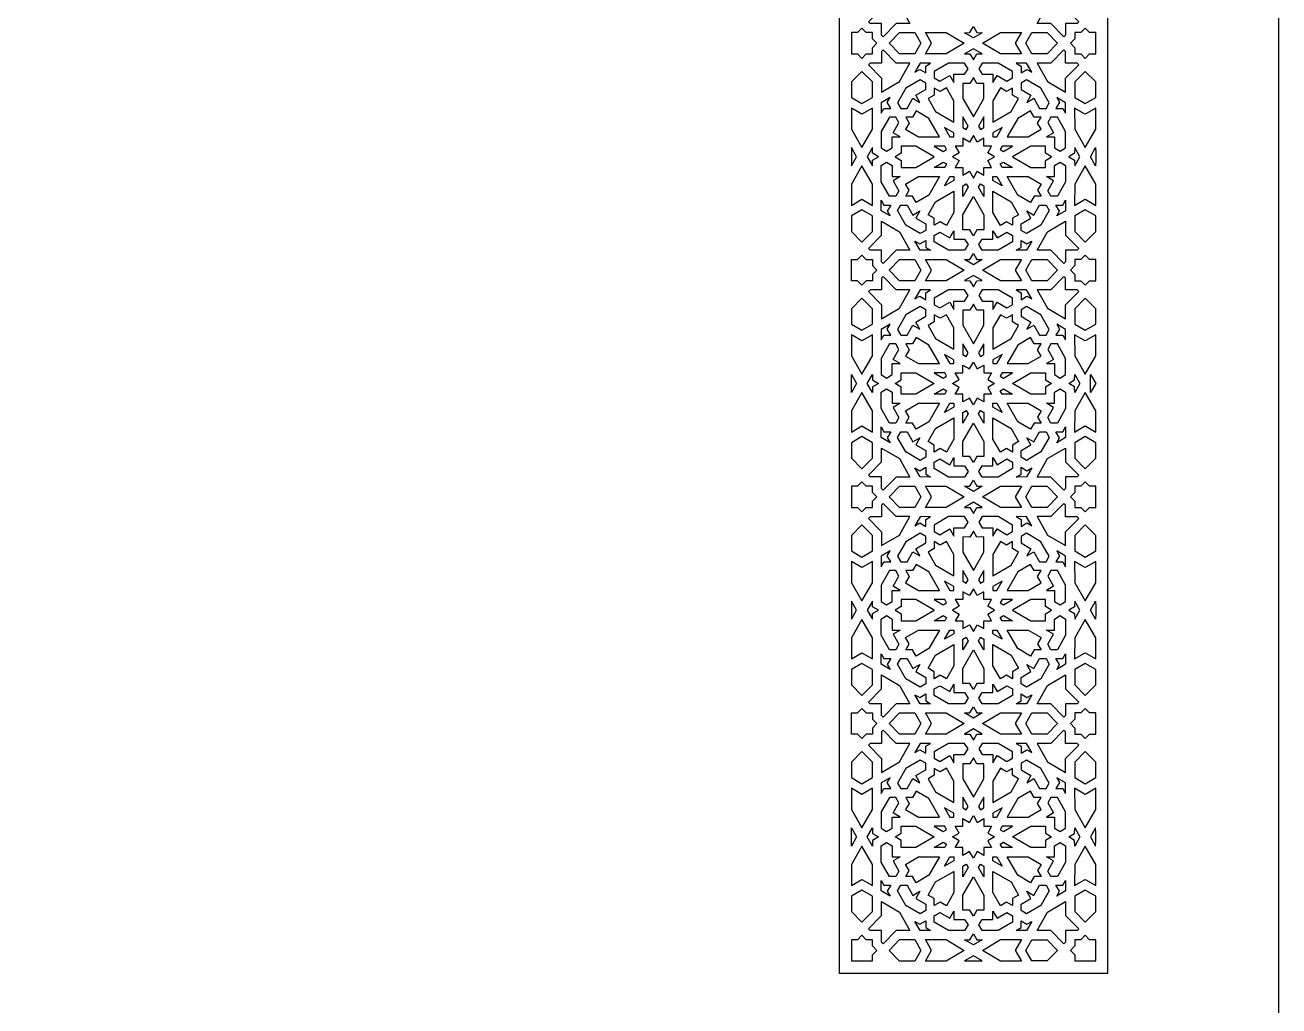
# Model space of a CAD drawing. Extents: x -425 to 425, y -1100 to 1100.
# Drawn here: x 14.4 to 425, y 425.3 to 746.6 of the extents above; entities that cross this region are included whole.
import ezdxf

# ---------------------------------------------------------------- set-up
doc = ezdxf.new("R2010")
doc.units = 0
doc.layers.add('LAYER_1', color=18, linetype='CONTINUOUS')
doc.layers.add('LAYER_2', color=5, linetype='CONTINUOUS')

msp = doc.modelspace()

# ---------------------------------------------------------------- linework, layer by layer
at = {"layer": 'LAYER_1'}
for points in [[(-425, -1100), (425, -1100), (425, 1100), (-425, 1100)], [(299.7, 747.12), (295.41, 742.76), (294.86, 743.32), (294.86, 747.13), (291.11, 747.13), (290.55, 747.69), (294.85, 752.05), (294.85, 756.6), (300.76, 753.13), (304.18, 747.12)], [(349.23, 753.13), (355.15, 756.6), (355.15, 752.05), (359.45, 747.69), (358.9, 747.13), (355.14, 747.13), (355.14, 743.32), (354.59, 742.76), (350.29, 747.12), (345.8, 747.12)], [(285, 739.2), (285.02, 739.18), (285.02, 737.13), (287.03, 737.13), (288.45, 735.7), (289.87, 737.13), (291.88, 737.13), (291.88, 739.18), (293.3, 740.62), (293.3, 740.62), (293.3, 740.63), (291.88, 742.07), (291.88, 744.12), (289.87, 744.12), (288.45, 745.55), (287.03, 744.12), (285.02, 744.12), (285.02, 742.07), (285, 742.05)], [(297.36, 740.62), (300.8, 744.12), (305.78, 744.12), (307.77, 740.62), (305.78, 737.13), (300.8, 737.13)], [(311.13, 740.62), (311.08, 740.84), (309.21, 744.12), (316.04, 744.12), (321.98, 740.62), (316.04, 737.13), (309.21, 737.13), (311.08, 740.41)], [(322.01, 744.1), (323.82, 744.12), (324.94, 746.08), (326.06, 744.12), (327.87, 744.1), (324.94, 742.39)], [(327.89, 740.62), (333.82, 744.12), (340.65, 744.12), (338.78, 740.84), (338.73, 740.62), (338.78, 740.41), (340.65, 737.13), (333.82, 737.13)], [(342.1, 740.62), (344.08, 744.12), (349.06, 744.12), (352.5, 740.62), (349.06, 737.13), (344.08, 737.13)], [(365, 740.62), (364.99, 742.07), (364.99, 744.12), (362.97, 744.12), (361.56, 745.55), (360.14, 744.12), (358.12, 744.12), (358.12, 742.07), (356.71, 740.62), (358.12, 739.18), (358.12, 737.13), (360.14, 737.13), (361.56, 735.7), (362.97, 737.13), (364.99, 737.13), (364.99, 739.18)], [(299.7, 734.13), (295.41, 738.49), (294.86, 737.93), (294.86, 734.12), (291.11, 734.12), (290.55, 733.56), (294.85, 729.2), (294.85, 724.65), (300.76, 728.12), (304.18, 734.13)], [(322.01, 737.15), (323.82, 737.13), (324.94, 735.17), (326.06, 737.13), (327.87, 737.15), (324.94, 738.86)], [(349.23, 728.12), (355.15, 724.65), (355.15, 729.2), (359.45, 733.56), (358.9, 734.12), (355.14, 734.12), (355.14, 737.93), (354.59, 738.49), (350.29, 734.13), (345.8, 734.13)], [(288.45, 720.89), (291.89, 722.91), (291.89, 727.96), (288.45, 731.44), (285.01, 727.96), (285.01, 722.91)], [(309.32, 733.19), (310.88, 734.13), (307.49, 734.12), (305.8, 731.15), (307.38, 732.06), (309.32, 730.92)], [(323.19, 732.3), (322.09, 734.13), (316.84, 734.13), (312.14, 731.38), (312.14, 729.27), (313.94, 728.22), (317.18, 730.12), (318.52, 727.75), (318.52, 730.48), (322.09, 730.48)], [(327.78, 730.48), (331.35, 730.48), (331.35, 727.75), (332.69, 730.12), (335.93, 728.22), (337.73, 729.27), (337.73, 731.38), (333.03, 734.13), (327.79, 734.13), (326.68, 732.3)], [(340.55, 730.92), (342.49, 732.06), (344.07, 731.15), (342.38, 734.12), (338.99, 734.13), (340.55, 733.19)], [(361.56, 720.89), (365, 722.91), (365, 727.95), (361.56, 731.44), (361.56, 731.44), (361.55, 731.44), (358.12, 727.95), (358.12, 722.91)], [(309.32, 727.62), (307.52, 728.67), (302.82, 725.92), (300.1, 721.15), (301.14, 719.32), (303.22, 719.32), (305.1, 722.61), (307.42, 721.25), (306.08, 723.6), (309.32, 725.51)], [(326.12, 727.46), (324.94, 729.42), (323.75, 727.46), (321.5, 727.47), (321.5, 722.53), (324.94, 716.49), (328.38, 722.53), (328.38, 727.47)], [(342.35, 728.67), (340.55, 727.62), (340.55, 725.51), (343.79, 723.6), (342.45, 721.25), (344.77, 722.61), (346.65, 719.32), (348.73, 719.32), (349.77, 721.15), (347.05, 725.92)], [(296.76, 721.29), (297.65, 722.89), (294.73, 721.17), (294.72, 717.74), (295.64, 719.32), (297.88, 719.32)], [(316.09, 726), (314.09, 724.82), (312.14, 725.96), (312.14, 723.68), (310.14, 722.5), (312.56, 718.24), (318.52, 714.75), (318.52, 721.73)], [(339.73, 722.5), (337.73, 723.68), (337.73, 725.96), (335.78, 724.82), (333.78, 726), (331.35, 721.73), (331.35, 714.75), (337.31, 718.24)], [(352.22, 722.89), (353.11, 721.29), (351.99, 719.32), (354.23, 719.32), (355.15, 717.74), (355.14, 721.17)], [(288.45, 706.5), (288.45, 706.49), (291.89, 712.5), (291.89, 719.43), (288.45, 717.41), (285.01, 719.43), (285.01, 712.5), (288.44, 706.49)], [(361.56, 706.5), (361.56, 706.49), (365, 712.5), (365, 719.43), (361.76, 717.53), (361.56, 717.41), (361.56, 717.41), (361.55, 717.41), (361.35, 717.53), (358.11, 719.43), (358.12, 712.5), (361.56, 706.49)], [(298.67, 711.35), (300.55, 714.64), (299.51, 716.46), (297.43, 716.46), (294.72, 711.69), (294.72, 706.37), (296.53, 705.25), (298.32, 706.37), (298.32, 709.99), (301.01, 709.99)], [(306.18, 718.49), (305.02, 716.46), (302.77, 716.46), (303.9, 714.48), (302.74, 712.45), (306.95, 709.99), (313.83, 709.99), (310.39, 716.03)], [(323.22, 713.48), (321.5, 716.5), (321.5, 713.01), (322.59, 712.37)], [(328.38, 713.01), (328.38, 716.5), (326.65, 713.48), (327.28, 712.37)], [(347.13, 712.45), (345.97, 714.48), (347.1, 716.46), (344.85, 716.46), (343.69, 718.49), (339.48, 716.03), (336.04, 709.99), (342.92, 709.99)], [(351.2, 711.35), (348.87, 709.99), (351.55, 709.99), (351.55, 706.37), (353.35, 705.25), (355.15, 706.37), (355.15, 711.69), (352.44, 716.46), (350.36, 716.46), (349.32, 714.64)], [(317.26, 709.99), (318.52, 709.99), (318.52, 711.27), (315.54, 713.02)], [(331.82, 703.48), (329.63, 704.76), (330.89, 706.97), (328.38, 706.97), (328.38, 709.53), (326.19, 708.25), (324.94, 710.46), (323.68, 708.25), (321.5, 709.53), (321.5, 706.97), (318.98, 706.97), (320.24, 704.76), (318.06, 703.48), (320.24, 702.2), (318.98, 699.99), (321.5, 699.99), (321.5, 697.44), (323.68, 698.72), (324.94, 696.5), (326.19, 698.72), (328.38, 697.44), (328.38, 699.99), (330.89, 699.99), (329.63, 702.2)], [(331.35, 709.99), (332.61, 709.99), (334.33, 713.02), (331.35, 711.27)], [(285.01, 702.3), (285.02, 700.51), (286.71, 703.48), (285.02, 706.45), (285.01, 704.67)], [(293.83, 703.48), (291.89, 704.62), (291.87, 706.46), (290.19, 703.48), (291.87, 700.5), (291.89, 702.35)], [(312.11, 703.48), (306.15, 706.97), (301.29, 706.97), (301.29, 704.68), (299.37, 703.48), (301.29, 702.28), (301.29, 699.99), (306.15, 699.99)], [(315.08, 705.22), (316.18, 705.86), (315.55, 706.97), (312.1, 706.97)], [(334.79, 705.22), (337.77, 706.97), (334.33, 706.97), (333.69, 705.86)], [(350.5, 703.48), (348.58, 704.68), (348.58, 706.97), (343.72, 706.97), (337.76, 703.48), (343.72, 699.99), (348.58, 699.99), (348.58, 702.28)], [(359.82, 703.48), (358.13, 706.45), (358.11, 704.62), (356.17, 703.48), (358.11, 702.35), (358.13, 700.51)], [(365, 702.3), (364.98, 700.51), (363.3, 703.48), (364.98, 706.45), (365, 704.67)], [(288.45, 689.55), (291.89, 687.54), (291.89, 694.47), (288.45, 700.47), (288.45, 700.47), (288.44, 700.47), (285.01, 694.47), (285.01, 687.54)], [(298.67, 695.61), (300.55, 692.33), (299.51, 690.5), (297.43, 690.5), (294.72, 695.27), (294.72, 700.59), (296.53, 701.71), (298.32, 700.6), (298.32, 696.98), (301.01, 696.98)], [(315.08, 701.74), (316.18, 701.1), (315.55, 699.99), (312.1, 699.99)], [(334.79, 701.74), (337.77, 699.99), (334.33, 699.99), (333.69, 701.1)], [(351.2, 695.61), (348.87, 696.98), (351.55, 696.98), (351.55, 700.6), (353.35, 701.71), (355.15, 700.59), (355.15, 695.27), (352.44, 690.5), (350.36, 690.5), (349.32, 692.33)], [(361.56, 689.55), (361.56, 689.55), (361.76, 689.43), (365, 687.54), (365, 694.47), (361.56, 700.47), (361.56, 700.47), (361.56, 700.47), (358.12, 694.47), (358.11, 687.54), (361.35, 689.43), (361.55, 689.55)], [(306.18, 688.47), (305.02, 690.5), (302.77, 690.5), (303.9, 692.48), (302.74, 694.51), (306.95, 696.98), (313.83, 696.98), (310.39, 690.93)], [(317.26, 696.98), (318.52, 696.98), (318.52, 695.7), (315.54, 693.95)], [(323.22, 693.49), (321.5, 690.46), (321.5, 693.96), (322.59, 694.6)], [(328.38, 693.96), (328.38, 690.46), (326.65, 693.49), (327.28, 694.6)], [(331.35, 696.98), (332.61, 696.98), (334.33, 693.95), (331.35, 695.7)], [(347.13, 694.51), (345.97, 692.48), (347.1, 690.5), (344.85, 690.5), (343.69, 688.47), (339.48, 690.93), (336.04, 696.98), (342.92, 696.98)], [(316.09, 680.97), (314.09, 682.14), (312.14, 681), (312.14, 683.29), (310.14, 684.46), (312.56, 688.73), (318.52, 692.22), (318.52, 685.24)], [(326.12, 679.5), (324.94, 677.55), (323.75, 679.5), (321.5, 679.5), (321.5, 684.43), (324.94, 690.47), (328.38, 684.43), (328.38, 679.5)], [(339.73, 684.46), (337.73, 683.29), (337.73, 681), (335.78, 682.14), (333.78, 680.97), (331.35, 685.24), (331.35, 692.22), (337.31, 688.73)], [(288.45, 675.52), (291.89, 679.01), (291.89, 684.06), (288.45, 686.07), (285.01, 684.06), (285.01, 679.01)], [(296.76, 685.67), (297.65, 684.08), (294.73, 685.79), (294.72, 689.22), (295.64, 687.64), (297.88, 687.64)], [(309.32, 679.35), (307.52, 678.3), (302.82, 681.05), (300.1, 685.82), (301.14, 687.64), (303.22, 687.64), (305.1, 684.35), (307.42, 685.71), (306.08, 683.36), (309.32, 681.46)], [(342.35, 678.3), (340.55, 679.35), (340.55, 681.46), (343.79, 683.36), (342.45, 685.71), (344.77, 684.35), (346.65, 687.64), (348.73, 687.64), (349.77, 685.82), (347.05, 681.05)], [(352.22, 684.08), (353.11, 685.67), (351.99, 687.64), (354.23, 687.64), (355.15, 689.22), (355.14, 685.79)], [(361.56, 675.52), (361.56, 675.52), (365, 679.01), (365, 684.06), (361.56, 686.07), (358.12, 684.06), (358.12, 679.01), (361.55, 675.52)], [(299.7, 672.83), (295.41, 668.47), (294.86, 669.04), (294.86, 672.85), (291.11, 672.85), (290.55, 673.41), (294.85, 677.77), (294.85, 682.32), (300.76, 678.84), (304.18, 672.83)], [(349.23, 678.84), (355.15, 682.32), (355.15, 677.77), (359.45, 673.41), (358.9, 672.85), (355.14, 672.85), (355.14, 669.04), (354.59, 668.47), (350.29, 672.83), (345.8, 672.83)], [(323.19, 674.67), (322.09, 672.84), (316.84, 672.84), (312.14, 675.59), (312.14, 677.7), (313.94, 678.75), (317.18, 676.85), (318.52, 679.21), (318.52, 676.48), (322.09, 676.48)], [(327.78, 676.48), (331.35, 676.48), (331.35, 679.21), (332.69, 676.85), (335.93, 678.75), (337.73, 677.7), (337.73, 675.59), (333.03, 672.84), (327.79, 672.84), (326.68, 674.67)], [(309.32, 673.77), (310.88, 672.83), (307.49, 672.84), (305.8, 675.81), (307.38, 674.91), (309.32, 676.04)], [(340.55, 676.04), (342.49, 674.91), (344.07, 675.81), (342.38, 672.84), (338.99, 672.83), (340.55, 673.77)], [(285, 667.77), (285.02, 667.79), (285.02, 669.83), (287.03, 669.83), (288.45, 671.27), (289.87, 669.83), (291.88, 669.83), (291.88, 667.79), (293.3, 666.34), (291.88, 664.89), (291.88, 662.85), (289.87, 662.85), (288.45, 661.41), (287.03, 662.85), (285.02, 662.85), (285.02, 664.89), (285, 664.91)], [(297.36, 666.34), (300.8, 669.84), (305.78, 669.84), (307.77, 666.34), (305.78, 662.84), (300.8, 662.84)], [(311.13, 666.34), (311.08, 666.55), (309.21, 669.84), (316.04, 669.84), (321.98, 666.34), (316.04, 662.84), (309.21, 662.84), (311.08, 666.13)], [(322.01, 669.82), (323.82, 669.83), (324.94, 671.8), (326.06, 669.83), (327.87, 669.81), (324.94, 668.1)], [(327.89, 666.34), (333.82, 669.84), (340.65, 669.84), (338.78, 666.55), (338.73, 666.34), (338.78, 666.13), (340.65, 662.84), (333.82, 662.84)], [(342.1, 666.34), (344.08, 669.83), (349.06, 669.83), (352.5, 666.34), (349.06, 662.85), (344.08, 662.85)], [(365, 667.78), (364.99, 667.79), (364.99, 669.83), (362.97, 669.83), (361.56, 671.27), (360.14, 669.83), (358.12, 669.83), (358.12, 667.79), (356.71, 666.34), (356.71, 666.34), (356.71, 666.34), (358.12, 664.89), (358.12, 662.85), (360.14, 662.85), (361.56, 661.41), (362.97, 662.85), (364.99, 662.85), (364.99, 664.89), (365, 664.9)], [(299.7, 659.85), (295.41, 664.21), (294.86, 663.64), (294.86, 659.83), (291.11, 659.83), (290.55, 659.27), (294.85, 654.91), (294.85, 650.36), (300.76, 653.84), (304.18, 659.85)], [(322.01, 662.87), (323.82, 662.85), (324.94, 660.88), (326.06, 662.85), (327.87, 662.87), (324.94, 664.58)], [(349.23, 653.84), (355.15, 650.36), (355.15, 654.91), (359.45, 659.27), (358.9, 659.83), (355.14, 659.83), (355.14, 663.64), (354.59, 664.21), (350.29, 659.85), (345.8, 659.85)], [(288.45, 646.61), (291.89, 648.63), (291.89, 653.67), (288.45, 657.16), (285.01, 653.67), (285.01, 648.63)], [(309.32, 658.91), (310.88, 659.85), (307.49, 659.84), (305.8, 656.87), (307.38, 657.77), (309.32, 656.64)], [(323.19, 658.01), (322.09, 659.84), (316.84, 659.84), (312.14, 657.09), (312.14, 654.98), (313.94, 653.93), (317.18, 655.83), (318.52, 653.47), (318.52, 656.2), (322.09, 656.2)], [(327.78, 656.2), (331.35, 656.2), (331.35, 653.47), (332.69, 655.83), (335.93, 653.93), (337.73, 654.98), (337.73, 657.09), (333.03, 659.84), (327.79, 659.84), (326.68, 658.01)], [(340.55, 656.64), (342.49, 657.77), (344.07, 656.87), (342.38, 659.84), (338.99, 659.85), (340.55, 658.91)], [(361.56, 646.61), (365, 648.62), (365, 653.67), (361.56, 657.16), (361.56, 657.16), (361.55, 657.16), (358.12, 653.67), (358.12, 648.62)], [(309.32, 653.33), (307.52, 654.38), (302.82, 651.63), (300.1, 646.86), (301.14, 645.04), (303.22, 645.04), (305.1, 648.33), (307.42, 646.97), (306.08, 649.32), (309.32, 651.22)], [(326.12, 653.18), (324.94, 655.13), (323.75, 653.18), (321.5, 653.18), (321.5, 648.25), (324.94, 642.21), (328.38, 648.25), (328.38, 653.18)], [(342.35, 654.38), (340.55, 653.33), (340.55, 651.22), (343.79, 649.32), (342.45, 646.97), (344.77, 648.33), (346.65, 645.04), (348.73, 645.04), (349.77, 646.86), (347.05, 651.63)], [(316.09, 651.71), (314.09, 650.54), (312.14, 651.68), (312.14, 649.39), (310.14, 648.22), (312.56, 643.95), (318.52, 640.46), (318.52, 647.44)], [(339.73, 648.22), (337.73, 649.39), (337.73, 651.68), (335.78, 650.54), (333.78, 651.71), (331.35, 647.44), (331.35, 640.46), (337.31, 643.95)], [(288.45, 632.21), (288.45, 632.21), (291.89, 638.21), (291.89, 645.14), (288.45, 643.13), (285.01, 645.14), (285.01, 638.21), (288.44, 632.21)], [(296.76, 647.01), (297.65, 648.6), (294.73, 646.89), (294.72, 643.46), (295.64, 645.04), (297.88, 645.04)], [(352.22, 648.6), (353.11, 647.01), (351.99, 645.04), (354.23, 645.04), (355.15, 643.46), (355.14, 646.89)], [(361.56, 632.21), (361.56, 632.21), (365, 638.21), (365, 645.14), (361.76, 643.25), (361.56, 643.13), (361.56, 643.13), (361.55, 643.13), (361.35, 643.25), (358.11, 645.14), (358.12, 638.21), (361.56, 632.21)], [(298.67, 637.07), (300.55, 640.36), (299.51, 642.18), (297.43, 642.18), (294.72, 637.41), (294.72, 632.09), (296.53, 630.97), (298.32, 632.08), (298.32, 635.7), (301.01, 635.7)], [(306.18, 644.21), (305.02, 642.18), (302.77, 642.18), (303.9, 640.2), (302.74, 638.17), (306.95, 635.7), (313.83, 635.7), (310.39, 641.75)], [(323.22, 639.19), (321.5, 642.22), (321.5, 638.72), (322.59, 638.08)], [(328.38, 638.72), (328.38, 642.22), (326.65, 639.19), (327.28, 638.08)], [(347.13, 638.17), (345.97, 640.2), (347.1, 642.18), (344.85, 642.18), (343.69, 644.21), (339.48, 641.75), (336.04, 635.7), (342.92, 635.7)], [(351.2, 637.07), (348.87, 635.7), (351.55, 635.7), (351.55, 632.08), (353.35, 630.97), (355.15, 632.09), (355.15, 637.41), (352.44, 642.18), (350.36, 642.18), (349.32, 640.36)], [(317.26, 635.7), (318.52, 635.7), (318.52, 636.98), (315.54, 638.73)], [(331.35, 635.7), (332.61, 635.7), (334.33, 638.73), (331.35, 636.98)], [(312.11, 629.2), (306.15, 625.71), (301.29, 625.71), (301.29, 628), (299.37, 629.2), (301.29, 630.4), (301.29, 632.69), (306.15, 632.69)], [(315.08, 630.94), (316.18, 631.58), (315.55, 632.69), (312.1, 632.69)], [(331.82, 629.2), (329.63, 627.92), (330.89, 625.71), (328.38, 625.71), (328.38, 623.15), (326.19, 624.43), (324.94, 622.22), (323.68, 624.43), (321.5, 623.15), (321.5, 625.71), (318.98, 625.71), (320.24, 627.92), (318.06, 629.2), (320.24, 630.48), (318.98, 632.69), (321.5, 632.69), (321.5, 635.24), (323.68, 633.97), (324.94, 636.18), (326.19, 633.97), (328.38, 635.24), (328.38, 632.69), (330.89, 632.69), (329.63, 630.48)], [(334.79, 630.94), (337.77, 632.69), (334.33, 632.69), (333.69, 631.58)], [(350.5, 629.2), (348.58, 628), (348.58, 625.71), (343.72, 625.71), (337.76, 629.2), (343.72, 632.69), (348.58, 632.69), (348.58, 630.4)], [(285.01, 630.38), (285.02, 632.17), (286.71, 629.2), (285.02, 626.23), (285.01, 628.01)], [(293.83, 629.2), (291.89, 628.06), (291.87, 626.22), (290.19, 629.2), (291.87, 632.18), (291.89, 630.34)], [(359.82, 629.2), (358.13, 626.23), (358.11, 628.06), (356.17, 629.2), (358.11, 630.34), (358.13, 632.17)], [(363.3, 630.38), (363.31, 632.17), (365, 629.2), (363.31, 626.23), (363.3, 628.01)], [(288.45, 615.27), (291.89, 613.25), (291.89, 620.18), (288.45, 626.19), (288.45, 626.18), (288.44, 626.19), (285.01, 620.18), (285.01, 613.25)], [(298.67, 621.33), (300.55, 618.04), (299.51, 616.22), (297.43, 616.22), (294.72, 620.99), (294.72, 626.31), (296.53, 627.43), (298.32, 626.32), (298.32, 622.69), (301.01, 622.69)], [(315.08, 627.46), (316.18, 626.82), (315.55, 625.71), (312.1, 625.71)], [(334.79, 627.46), (337.77, 625.71), (334.33, 625.71), (333.69, 626.82)], [(351.2, 621.33), (348.87, 622.69), (351.55, 622.69), (351.55, 626.32), (353.35, 627.43), (355.15, 626.31), (355.15, 620.99), (352.44, 616.22), (350.36, 616.22), (349.32, 618.04)], [(361.56, 615.27), (361.56, 615.27), (361.76, 615.15), (365, 613.25), (365, 620.19), (361.56, 626.19), (361.56, 626.18), (361.56, 626.19), (358.12, 620.19), (358.11, 613.25), (361.35, 615.15), (361.55, 615.27)], [(306.18, 614.19), (305.02, 616.22), (302.77, 616.22), (303.9, 618.2), (302.74, 620.23), (306.95, 622.69), (313.83, 622.69), (310.39, 616.65)], [(317.26, 622.69), (318.52, 622.69), (318.52, 621.41), (315.54, 619.67)], [(323.22, 619.21), (321.5, 616.18), (321.5, 619.67), (322.59, 620.31)], [(328.38, 619.67), (328.38, 616.18), (326.65, 619.21), (327.28, 620.31)], [(331.35, 622.69), (332.61, 622.69), (334.33, 619.67), (331.35, 621.41)], [(347.13, 620.23), (345.97, 618.2), (347.1, 616.22), (344.85, 616.22), (343.69, 614.19), (339.48, 616.65), (336.04, 622.69), (342.92, 622.69)], [(316.09, 606.68), (314.09, 607.86), (312.14, 606.72), (312.14, 609), (310.14, 610.18), (312.56, 614.44), (318.52, 617.93), (318.52, 610.96)], [(326.12, 605.22), (324.94, 603.26), (323.75, 605.22), (321.5, 605.22), (321.5, 610.15), (324.94, 616.19), (328.38, 610.15), (328.38, 605.22)], [(339.73, 610.18), (337.73, 609), (337.73, 606.72), (335.78, 607.86), (333.78, 606.68), (331.35, 610.96), (331.35, 617.93), (337.31, 614.44)], [(296.76, 611.39), (297.65, 609.79), (294.73, 611.51), (294.72, 614.94), (295.64, 613.36), (297.88, 613.36)], [(309.32, 605.06), (307.52, 604.01), (302.82, 606.77), (300.1, 611.53), (301.14, 613.36), (303.22, 613.36), (305.1, 610.07), (307.42, 611.43), (306.08, 609.08), (309.32, 607.18)], [(342.35, 604.01), (340.55, 605.06), (340.55, 607.18), (343.79, 609.08), (342.45, 611.43), (344.77, 610.07), (346.65, 613.36), (348.73, 613.36), (349.77, 611.53), (347.05, 606.77)], [(352.22, 609.79), (353.11, 611.39), (351.99, 613.36), (354.23, 613.36), (355.15, 614.94), (355.14, 611.51)], [(288.45, 601.24), (291.89, 604.73), (291.89, 609.77), (288.45, 611.79), (285.01, 609.77), (285.01, 604.73)], [(299.7, 598.55), (295.41, 594.19), (294.86, 594.75), (294.86, 598.56), (291.11, 598.56), (290.55, 599.12), (294.85, 603.48), (294.85, 608.03), (300.76, 604.56), (304.18, 598.55)], [(349.23, 604.56), (355.15, 608.03), (355.15, 603.48), (359.45, 599.12), (358.9, 598.56), (355.14, 598.56), (355.14, 594.75), (354.59, 594.19), (350.29, 598.55), (345.8, 598.55)], [(361.56, 601.24), (361.56, 601.24), (365, 604.73), (365, 609.77), (361.56, 611.79), (358.12, 609.77), (358.12, 604.73), (361.55, 601.24)], [(323.19, 600.38), (322.09, 598.55), (316.84, 598.55), (312.14, 601.3), (312.14, 603.41), (313.94, 604.46), (317.18, 602.56), (318.52, 604.93), (318.52, 602.2), (322.09, 602.2)], [(327.78, 602.2), (331.35, 602.2), (331.35, 604.93), (332.69, 602.56), (335.93, 604.46), (337.73, 603.41), (337.73, 601.3), (333.03, 598.55), (327.79, 598.55), (326.68, 600.38)], [(309.32, 599.49), (310.88, 598.55), (307.49, 598.56), (305.8, 601.53), (307.38, 600.62), (309.32, 601.76)], [(340.55, 601.76), (342.49, 600.62), (344.07, 601.53), (342.38, 598.56), (338.99, 598.55), (340.55, 599.49)], [(285, 590.63), (285.02, 590.61), (285.02, 588.57), (287.03, 588.57), (288.45, 587.13), (289.87, 588.57), (291.88, 588.57), (291.88, 590.61), (293.3, 592.06), (293.3, 592.06), (293.3, 592.06), (291.88, 593.5), (291.88, 595.55), (289.87, 595.55), (288.45, 596.98), (287.03, 595.55), (285.02, 595.55), (285.02, 593.5), (285, 593.49)], [(297.36, 592.06), (300.8, 595.55), (305.78, 595.55), (307.77, 592.06), (305.78, 588.56), (300.8, 588.56)], [(311.13, 592.06), (311.08, 592.27), (309.21, 595.55), (316.04, 595.56), (321.98, 592.06), (316.04, 588.56), (309.21, 588.56), (311.08, 591.84)], [(322.01, 595.53), (323.82, 595.55), (324.94, 597.52), (326.06, 595.55), (327.87, 595.53), (324.94, 593.82)], [(327.89, 592.06), (333.82, 595.55), (340.65, 595.55), (338.78, 592.27), (338.73, 592.06), (338.78, 591.84), (340.65, 588.56), (333.82, 588.56)], [(342.1, 592.06), (344.08, 595.55), (349.06, 595.55), (352.5, 592.06), (349.06, 588.57), (344.08, 588.57)], [(365, 593.49), (364.99, 593.5), (364.99, 595.55), (362.97, 595.55), (361.56, 596.98), (360.14, 595.55), (358.12, 595.55), (358.12, 593.5), (356.71, 592.06), (358.12, 590.61), (358.12, 588.57), (360.14, 588.57), (361.56, 587.13), (362.97, 588.57), (364.99, 588.57), (364.99, 590.61), (365, 590.62)], [(299.7, 585.56), (295.41, 589.92), (294.86, 589.36), (294.86, 585.55), (291.11, 585.55), (290.55, 584.99), (294.85, 580.63), (294.85, 576.08), (300.76, 579.55), (304.18, 585.56)], [(322.01, 588.58), (323.82, 588.57), (324.94, 586.6), (326.06, 588.57), (327.87, 588.59), (324.94, 590.29)], [(349.23, 579.55), (355.15, 576.08), (355.15, 580.63), (359.45, 584.99), (358.9, 585.55), (355.14, 585.55), (355.14, 589.36), (354.59, 589.92), (350.29, 585.56), (345.8, 585.56)], [(309.32, 584.63), (310.88, 585.56), (307.49, 585.55), (305.8, 582.59), (307.38, 583.49), (309.32, 582.35)], [(323.19, 583.73), (322.09, 585.56), (316.84, 585.56), (312.14, 582.81), (312.14, 580.7), (313.94, 579.65), (317.18, 581.55), (318.52, 579.19), (318.52, 581.91), (322.09, 581.91)], [(327.78, 581.91), (331.35, 581.91), (331.35, 579.19), (332.69, 581.55), (335.93, 579.65), (337.73, 580.7), (337.73, 582.81), (333.03, 585.56), (327.79, 585.56), (326.68, 583.73)], [(340.55, 582.35), (342.49, 583.49), (344.07, 582.59), (342.38, 585.55), (338.99, 585.56), (340.55, 584.63)], [(288.45, 572.33), (291.89, 574.34), (291.89, 579.39), (288.45, 582.87), (285.01, 579.39), (285.01, 574.34)], [(309.32, 579.05), (307.52, 580.1), (302.82, 577.35), (300.1, 572.58), (301.14, 570.76), (303.22, 570.76), (305.1, 574.04), (307.42, 572.68), (306.08, 575.04), (309.32, 576.94)], [(326.12, 578.89), (324.94, 580.85), (323.75, 578.89), (321.5, 578.9), (321.5, 573.97), (324.94, 567.92), (328.38, 573.97), (328.38, 578.9)], [(342.35, 580.1), (340.55, 579.05), (340.55, 576.94), (343.79, 575.04), (342.45, 572.68), (344.77, 574.04), (346.65, 570.76), (348.73, 570.76), (349.77, 572.58), (347.05, 577.35)], [(361.56, 572.33), (365, 574.34), (365, 579.39), (361.56, 582.87), (361.56, 582.87), (361.55, 582.87), (358.12, 579.39), (358.12, 574.34)], [(316.09, 577.43), (314.09, 576.25), (312.14, 577.4), (312.14, 575.11), (310.14, 573.93), (312.56, 569.67), (318.52, 566.18), (318.52, 573.16)], [(339.73, 573.93), (337.73, 575.11), (337.73, 577.4), (335.78, 576.25), (333.78, 577.43), (331.35, 573.16), (331.35, 566.18), (337.31, 569.67)], [(288.45, 557.93), (288.45, 557.93), (291.89, 563.93), (291.89, 570.86), (288.45, 568.85), (285.01, 570.86), (285.01, 563.93), (288.44, 557.93)], [(296.76, 572.72), (297.65, 574.32), (294.73, 572.6), (294.72, 569.17), (295.64, 570.76), (297.88, 570.76)], [(352.22, 574.32), (353.11, 572.72), (351.99, 570.76), (354.23, 570.76), (355.15, 569.17), (355.14, 572.6)], [(361.56, 557.93), (361.56, 557.93), (365, 563.93), (365, 570.86), (361.76, 568.96), (361.56, 568.85), (361.56, 568.85), (361.55, 568.85), (361.35, 568.96), (358.11, 570.86), (358.12, 563.93), (361.56, 557.93)], [(298.67, 562.78), (300.55, 566.07), (299.51, 567.89), (297.43, 567.89), (294.72, 563.13), (294.72, 557.81), (296.53, 556.68), (298.32, 557.8), (298.32, 561.42), (301.01, 561.42)], [(306.18, 569.92), (305.02, 567.89), (302.77, 567.89), (303.9, 565.91), (302.74, 563.88), (306.95, 561.42), (313.83, 561.42), (310.39, 567.46)], [(323.22, 564.91), (321.5, 567.94), (321.5, 564.44), (322.59, 563.8)], [(328.38, 564.44), (328.38, 567.94), (326.65, 564.91), (327.28, 563.8)], [(347.13, 563.88), (345.97, 565.91), (347.1, 567.89), (344.85, 567.89), (343.69, 569.92), (339.48, 567.46), (336.04, 561.42), (342.92, 561.42)], [(351.2, 562.78), (348.87, 561.42), (351.55, 561.42), (351.55, 557.8), (353.35, 556.68), (355.15, 557.81), (355.15, 563.13), (352.44, 567.89), (350.36, 567.89), (349.32, 566.07)], [(317.26, 561.42), (318.52, 561.42), (318.52, 562.7), (315.54, 564.45)], [(331.35, 561.42), (332.61, 561.42), (334.33, 564.45), (331.35, 562.7)], [(331.82, 554.91), (329.63, 556.19), (330.89, 558.4), (328.38, 558.4), (328.38, 560.96), (326.19, 559.68), (324.94, 561.89), (323.68, 559.68), (321.5, 560.96), (321.5, 558.4), (318.98, 558.4), (320.24, 556.19), (318.06, 554.91), (320.24, 553.64), (318.98, 551.42), (321.5, 551.42), (321.5, 548.87), (323.68, 550.15), (324.94, 547.94), (326.19, 550.15), (328.38, 548.87), (328.38, 551.42), (330.89, 551.42), (329.63, 553.64)], [(285.01, 553.73), (285.02, 551.94), (286.71, 554.91), (285.02, 557.88), (285.01, 556.1)], [(293.83, 554.91), (291.89, 556.05), (291.87, 557.89), (290.19, 554.91), (291.87, 551.94), (291.89, 553.78)], [(312.11, 554.91), (306.15, 558.4), (301.29, 558.4), (301.29, 556.11), (299.37, 554.91), (301.29, 553.72), (301.29, 551.42), (306.15, 551.42)], [(315.08, 556.66), (316.18, 557.3), (315.55, 558.4), (312.1, 558.4)], [(334.79, 556.66), (337.77, 558.4), (334.33, 558.4), (333.69, 557.3)], [(350.5, 554.91), (348.58, 556.11), (348.58, 558.4), (343.72, 558.4), (337.76, 554.91), (343.72, 551.42), (348.58, 551.42), (348.58, 553.72)], [(359.82, 554.91), (358.13, 557.88), (358.11, 556.05), (356.17, 554.91), (358.11, 553.78), (358.13, 551.94)], [(365, 553.73), (364.98, 551.94), (363.3, 554.91), (364.98, 557.88), (365, 556.1)], [(288.45, 540.98), (291.89, 538.97), (291.89, 545.9), (288.45, 551.9), (288.45, 551.9), (288.44, 551.9), (285.01, 545.9), (285.01, 538.97)], [(298.67, 547.05), (300.55, 543.76), (299.51, 541.93), (297.43, 541.93), (294.72, 546.7), (294.72, 552.02), (296.53, 553.15), (298.32, 552.03), (298.32, 548.41), (301.01, 548.41)], [(315.08, 553.17), (316.18, 552.53), (315.55, 551.42), (312.1, 551.42)], [(334.79, 553.17), (337.77, 551.42), (334.33, 551.42), (333.69, 552.53)], [(351.2, 547.05), (348.87, 548.41), (351.55, 548.41), (351.55, 552.03), (353.35, 553.15), (355.15, 552.02), (355.15, 546.7), (352.44, 541.93), (350.36, 541.93), (349.32, 543.76)], [(361.56, 540.98), (361.56, 540.98), (361.76, 540.87), (365, 538.97), (365, 545.9), (361.56, 551.9), (361.56, 551.9), (361.56, 551.9), (358.12, 545.9), (358.11, 538.97), (361.35, 540.87), (361.55, 540.98)], [(306.18, 539.9), (305.02, 541.93), (302.77, 541.93), (303.9, 543.91), (302.74, 545.94), (306.95, 548.41), (313.83, 548.41), (310.39, 542.37)], [(317.26, 548.41), (318.52, 548.41), (318.52, 547.13), (315.54, 545.38)], [(331.35, 548.41), (332.61, 548.41), (334.33, 545.38), (331.35, 547.13)], [(347.13, 545.94), (345.97, 543.91), (347.1, 541.93), (344.85, 541.93), (343.69, 539.9), (339.48, 542.37), (336.04, 548.41), (342.92, 548.41)], [(316.09, 532.4), (314.09, 533.58), (312.14, 532.43), (312.14, 534.72), (310.14, 535.89), (312.56, 540.16), (318.52, 543.65), (318.52, 536.67)], [(323.22, 544.92), (321.5, 541.89), (321.5, 545.39), (322.59, 546.03)], [(328.38, 545.39), (328.38, 541.89), (326.65, 544.92), (327.28, 546.03)], [(339.73, 535.89), (337.73, 534.72), (337.73, 532.43), (335.78, 533.58), (333.78, 532.4), (331.35, 536.67), (331.35, 543.65), (337.31, 540.16)], [(296.76, 537.1), (297.65, 535.51), (294.73, 537.22), (294.72, 540.66), (295.64, 539.07), (297.88, 539.07)], [(309.32, 530.78), (307.52, 529.73), (302.82, 532.48), (300.1, 537.25), (301.14, 539.07), (303.22, 539.07), (305.1, 535.79), (307.42, 537.15), (306.08, 534.79), (309.32, 532.89)], [(326.12, 530.93), (324.94, 528.98), (323.75, 530.93), (321.5, 530.93), (321.5, 535.86), (324.94, 541.91), (328.38, 535.86), (328.38, 530.93)], [(342.35, 529.73), (340.55, 530.78), (340.55, 532.89), (343.79, 534.79), (342.45, 537.15), (344.77, 535.79), (346.65, 539.07), (348.73, 539.07), (349.77, 537.25), (347.05, 532.48)], [(352.22, 535.51), (353.11, 537.1), (351.99, 539.07), (354.23, 539.07), (355.15, 540.66), (355.14, 537.22)], [(288.45, 526.95), (291.89, 530.44), (291.89, 535.49), (288.45, 537.5), (285.01, 535.49), (285.01, 530.44)], [(361.56, 526.96), (361.56, 526.95), (365, 530.44), (365, 535.49), (361.56, 537.5), (358.12, 535.49), (358.12, 530.44), (361.55, 526.95)], [(299.7, 524.27), (295.41, 519.91), (294.86, 520.47), (294.86, 524.28), (291.11, 524.28), (290.55, 524.84), (294.85, 529.2), (294.85, 533.75), (300.76, 530.27), (304.18, 524.27)], [(323.19, 526.1), (322.09, 524.27), (316.84, 524.27), (312.14, 527.02), (312.14, 529.13), (313.94, 530.18), (317.18, 528.28), (318.52, 530.64), (318.52, 527.92), (322.09, 527.92)], [(327.78, 527.92), (331.35, 527.92), (331.35, 530.64), (332.69, 528.28), (335.93, 530.18), (337.73, 529.13), (337.73, 527.02), (333.03, 524.27), (327.79, 524.27), (326.68, 526.1)], [(349.23, 530.27), (355.15, 533.75), (355.15, 529.2), (359.45, 524.84), (358.9, 524.28), (355.14, 524.28), (355.14, 520.47), (354.59, 519.91), (350.29, 524.27), (345.8, 524.27)], [(309.32, 525.2), (310.88, 524.27), (307.49, 524.27), (305.8, 527.24), (307.38, 526.34), (309.32, 527.48)], [(340.55, 527.48), (342.49, 526.34), (344.07, 527.24), (342.38, 524.27), (338.99, 524.27), (340.55, 525.2)], [(285, 519.2), (285.02, 519.22), (285.02, 521.26), (287.03, 521.26), (288.45, 522.7), (289.87, 521.26), (291.88, 521.26), (291.88, 519.22), (293.3, 517.77), (291.88, 516.32), (291.88, 514.28), (289.87, 514.28), (288.45, 512.85), (287.03, 514.28), (285.02, 514.28), (285.02, 516.32), (285, 516.34)], [(322.01, 521.25), (323.82, 521.26), (324.94, 523.23), (326.06, 521.26), (327.87, 521.24), (324.94, 519.54)], [(365, 519.21), (364.99, 519.22), (364.99, 521.26), (362.97, 521.26), (361.56, 522.7), (360.14, 521.26), (358.12, 521.26), (358.12, 519.22), (356.71, 517.77), (356.71, 517.77), (356.71, 517.77), (356.71, 517.77), (358.12, 516.32), (358.12, 514.28), (360.14, 514.28), (361.56, 512.85), (362.97, 514.28), (364.99, 514.28), (364.99, 516.32), (365, 516.34)], [(297.36, 517.77), (300.8, 521.27), (305.78, 521.27), (307.77, 517.77), (305.78, 514.28), (300.8, 514.28)], [(311.13, 517.77), (311.08, 517.99), (309.21, 521.27), (316.04, 521.27), (321.98, 517.77), (316.04, 514.27), (309.21, 514.28), (311.08, 517.56)], [(327.89, 517.77), (333.82, 521.27), (340.65, 521.27), (338.78, 517.99), (338.73, 517.77), (338.78, 517.56), (340.65, 514.28), (333.82, 514.28)], [(342.1, 517.77), (344.08, 521.26), (349.06, 521.26), (352.5, 517.77), (349.06, 514.28), (344.08, 514.28)], [(299.7, 511.28), (295.41, 515.64), (294.86, 515.08), (294.86, 511.27), (291.11, 511.27), (290.55, 510.7), (294.85, 506.34), (294.85, 501.8), (300.76, 505.27), (304.18, 511.28)], [(322.01, 514.3), (323.82, 514.28), (324.94, 512.31), (326.06, 514.28), (327.87, 514.3), (324.94, 516.01)], [(349.23, 505.27), (355.15, 501.8), (355.15, 506.34), (359.45, 510.7), (358.9, 511.27), (355.14, 511.27), (355.14, 515.08), (354.59, 515.64), (350.29, 511.28), (345.8, 511.28)], [(309.32, 510.34), (310.88, 511.28), (307.49, 511.27), (305.8, 508.3), (307.38, 509.21), (309.32, 508.07)], [(323.19, 509.45), (322.09, 511.28), (316.84, 511.28), (312.14, 508.53), (312.14, 506.42), (313.94, 505.36), (317.18, 507.27), (318.52, 504.9), (318.52, 507.63), (322.09, 507.63)], [(327.78, 507.63), (331.35, 507.63), (331.35, 504.9), (332.69, 507.27), (335.93, 505.36), (337.73, 506.42), (337.73, 508.53), (333.03, 511.28), (327.79, 511.28), (326.68, 509.45)], [(340.55, 508.07), (342.49, 509.21), (344.07, 508.3), (342.38, 511.27), (338.99, 511.28), (340.55, 510.34)], [(288.45, 498.04), (291.89, 500.06), (291.89, 505.1), (288.45, 508.59), (285.01, 505.1), (285.01, 500.06)], [(309.32, 504.76), (307.52, 505.82), (302.82, 503.06), (300.1, 498.3), (301.14, 496.47), (303.22, 496.47), (305.1, 499.76), (307.42, 498.4), (306.08, 500.75), (309.32, 502.65)], [(326.12, 504.61), (324.94, 506.56), (323.75, 504.61), (321.5, 504.61), (321.5, 499.68), (324.94, 493.64), (328.38, 499.68), (328.38, 504.61)], [(342.35, 505.82), (340.55, 504.76), (340.55, 502.65), (343.79, 500.75), (342.45, 498.4), (344.77, 499.76), (346.65, 496.47), (348.73, 496.47), (349.77, 498.3), (347.05, 503.06)], [(361.56, 498.04), (365, 500.06), (365, 505.1), (361.56, 508.59), (361.56, 508.59), (361.55, 508.59), (358.12, 505.1), (358.12, 500.06)], [(316.09, 503.15), (314.09, 501.97), (312.14, 503.11), (312.14, 500.83), (310.14, 499.65), (312.56, 495.38), (318.52, 491.9), (318.52, 498.87)], [(339.73, 499.65), (337.73, 500.83), (337.73, 503.11), (335.78, 501.97), (333.78, 503.15), (331.35, 498.87), (331.35, 491.9), (337.31, 495.38)], [(296.76, 498.44), (297.65, 500.04), (294.73, 498.32), (294.72, 494.89), (295.64, 496.47), (297.88, 496.47)], [(352.22, 500.04), (353.11, 498.44), (351.99, 496.47), (354.23, 496.47), (355.15, 494.89), (355.14, 498.32)], [(288.45, 483.64), (288.45, 483.64), (291.89, 489.65), (291.89, 496.58), (288.45, 494.56), (285.01, 496.58), (285.01, 489.65), (288.44, 483.64)], [(298.67, 488.5), (300.55, 491.79), (299.51, 493.61), (297.43, 493.61), (294.72, 488.84), (294.72, 483.52), (296.53, 482.4), (298.32, 483.51), (298.32, 487.13), (301.01, 487.13)], [(306.18, 495.64), (305.02, 493.61), (302.77, 493.61), (303.9, 491.63), (302.74, 489.6), (306.95, 487.13), (313.83, 487.13), (310.39, 493.18)], [(323.22, 490.62), (321.5, 493.65), (321.5, 490.16), (322.59, 489.52)], [(328.38, 490.16), (328.38, 493.65), (326.65, 490.62), (327.28, 489.52)], [(347.13, 489.6), (345.97, 491.63), (347.1, 493.61), (344.85, 493.61), (343.69, 495.64), (339.48, 493.18), (336.04, 487.13), (342.92, 487.13)], [(351.2, 488.5), (348.87, 487.13), (351.55, 487.13), (351.55, 483.51), (353.35, 482.4), (355.15, 483.52), (355.15, 488.84), (352.44, 493.61), (350.36, 493.61), (349.32, 491.79)], [(361.56, 483.64), (361.56, 483.64), (365, 489.64), (365, 496.57), (361.76, 494.68), (361.56, 494.56), (361.56, 494.56), (361.55, 494.56), (361.35, 494.68), (358.11, 496.57), (358.12, 489.64), (361.56, 483.64)], [(317.26, 487.13), (318.52, 487.13), (318.52, 488.42), (315.54, 490.16)], [(331.35, 487.13), (332.61, 487.13), (334.33, 490.16), (331.35, 488.42)], [(331.82, 480.63), (329.63, 479.35), (330.89, 477.14), (328.38, 477.14), (328.38, 474.59), (326.19, 475.86), (324.94, 473.65), (323.68, 475.86), (321.5, 474.59), (321.5, 477.14), (318.98, 477.14), (320.24, 479.35), (318.06, 480.63), (320.24, 481.91), (318.98, 484.12), (321.5, 484.12), (321.5, 486.67), (323.68, 485.4), (324.94, 487.61), (326.19, 485.4), (328.38, 486.67), (328.38, 484.12), (330.89, 484.12), (329.63, 481.91)], [(285.01, 481.82), (285.02, 483.6), (286.71, 480.63), (285.02, 477.66), (285.01, 479.45)], [(293.83, 480.63), (291.89, 479.49), (291.87, 477.65), (290.19, 480.63), (291.87, 483.61), (291.89, 481.77)], [(312.11, 480.63), (306.15, 477.14), (301.29, 477.14), (301.29, 479.43), (299.37, 480.63), (301.29, 481.83), (301.29, 484.12), (306.15, 484.12)], [(315.08, 482.37), (316.18, 483.01), (315.55, 484.12), (312.1, 484.12)], [(334.79, 482.37), (337.77, 484.12), (334.33, 484.12), (333.69, 483.01)], [(350.5, 480.63), (348.58, 479.43), (348.58, 477.14), (343.72, 477.14), (337.76, 480.63), (343.72, 484.12), (348.58, 484.12), (348.58, 481.83)], [(359.82, 480.63), (358.13, 477.66), (358.11, 479.49), (356.17, 480.63), (358.11, 481.77), (358.13, 483.6)], [(365, 481.82), (364.98, 483.6), (363.3, 480.63), (364.98, 477.66), (365, 479.45)], [(288.45, 466.7), (291.89, 464.68), (291.89, 471.62), (288.45, 477.62), (288.45, 477.62), (288.44, 477.62), (285.01, 471.62), (285.01, 464.68)], [(298.67, 472.76), (300.55, 469.47), (299.51, 467.65), (297.43, 467.65), (294.72, 472.42), (294.72, 477.74), (296.53, 478.86), (298.32, 477.75), (298.32, 474.13), (301.01, 474.13)], [(315.08, 478.89), (316.18, 478.25), (315.55, 477.14), (312.1, 477.14)], [(334.79, 478.89), (337.77, 477.14), (334.33, 477.14), (333.69, 478.25)], [(351.2, 472.76), (348.87, 474.13), (351.55, 474.13), (351.55, 477.75), (353.35, 478.86), (355.15, 477.74), (355.15, 472.42), (352.44, 467.65), (350.36, 467.65), (349.32, 469.47)], [(361.56, 466.7), (361.56, 466.7), (361.76, 466.58), (365, 464.69), (365, 471.62), (361.56, 477.62), (361.56, 477.62), (361.56, 477.62), (358.12, 471.62), (358.11, 464.69), (361.35, 466.58), (361.55, 466.7)], [(306.18, 465.62), (305.02, 467.65), (302.77, 467.65), (303.9, 469.63), (302.74, 471.66), (306.95, 474.13), (313.83, 474.13), (310.39, 468.08)], [(317.26, 474.13), (318.52, 474.13), (318.52, 472.85), (315.54, 471.1)], [(331.35, 474.13), (332.61, 474.13), (334.33, 471.1), (331.35, 472.85)], [(347.13, 471.66), (345.97, 469.63), (347.1, 467.65), (344.85, 467.65), (343.69, 465.62), (339.48, 468.08), (336.04, 474.13), (342.92, 474.13)], [(316.09, 458.12), (314.09, 459.29), (312.14, 458.15), (312.14, 460.44), (310.14, 461.61), (312.56, 465.88), (318.52, 469.37), (318.52, 462.39)], [(323.22, 470.64), (321.5, 467.61), (321.5, 471.11), (322.59, 471.75)], [(328.38, 471.11), (328.38, 467.61), (326.65, 470.64), (327.28, 471.75)], [(339.73, 461.61), (337.73, 460.44), (337.73, 458.15), (335.78, 459.29), (333.78, 458.12), (331.35, 462.39), (331.35, 469.37), (337.31, 465.88)], [(296.76, 462.82), (297.65, 461.23), (294.73, 462.94), (294.72, 466.37), (295.64, 464.79), (297.88, 464.79)], [(309.32, 456.5), (307.52, 455.44), (302.82, 458.2), (300.1, 462.97), (301.14, 464.79), (303.22, 464.79), (305.1, 461.5), (307.42, 462.86), (306.08, 460.51), (309.32, 458.61)], [(326.12, 456.65), (324.94, 454.7), (323.75, 456.65), (321.5, 456.65), (321.5, 461.58), (324.94, 467.62), (328.38, 461.58), (328.38, 456.65)], [(342.35, 455.44), (340.55, 456.5), (340.55, 458.61), (343.79, 460.51), (342.45, 462.86), (344.77, 461.5), (346.65, 464.79), (348.73, 464.79), (349.77, 462.97), (347.05, 458.2)], [(352.22, 461.23), (353.11, 462.82), (351.99, 464.79), (354.23, 464.79), (355.15, 466.37), (355.14, 462.94)], [(288.45, 452.67), (291.89, 456.16), (291.89, 461.2), (288.45, 463.22), (285.01, 461.2), (285.01, 456.16)], [(361.56, 452.67), (361.56, 452.67), (365, 456.16), (365, 461.21), (361.56, 463.22), (358.12, 461.21), (358.12, 456.16), (361.55, 452.67)], [(299.7, 449.98), (295.41, 445.62), (294.86, 446.18), (294.86, 449.99), (291.11, 449.99), (290.55, 450.56), (294.85, 454.92), (294.85, 459.46), (300.76, 455.99), (304.18, 449.98)], [(323.19, 451.82), (322.09, 449.99), (316.84, 449.99), (312.14, 452.73), (312.14, 454.84), (313.94, 455.9), (317.18, 454), (318.52, 456.36), (318.52, 453.63), (322.09, 453.63)], [(327.78, 453.63), (331.35, 453.63), (331.35, 456.36), (332.69, 454), (335.93, 455.9), (337.73, 454.84), (337.73, 452.73), (333.03, 449.99), (327.79, 449.99), (326.68, 451.82)], [(349.23, 455.99), (355.15, 459.46), (355.15, 454.92), (359.45, 450.56), (358.9, 449.99), (355.14, 449.99), (355.14, 446.18), (354.59, 445.62), (350.29, 449.98), (345.8, 449.98)], [(309.32, 450.92), (310.88, 449.98), (307.49, 449.99), (305.8, 452.96), (307.38, 452.06), (309.32, 453.19)], [(340.55, 453.19), (342.49, 452.06), (344.07, 452.96), (342.38, 449.99), (338.99, 449.98), (340.55, 450.92)], [(291.88, 440), (291.88, 442.04), (293.3, 443.49), (293.3, 443.49), (293.3, 443.49), (291.88, 444.94), (291.88, 446.98), (289.87, 446.98), (288.45, 448.42), (287.03, 446.98), (285.02, 446.98), (285.02, 444.94), (285, 444.92), (285, 440)], [(322.01, 446.96), (323.82, 446.98), (324.94, 448.95), (326.06, 446.98), (327.87, 446.96), (324.94, 445.25)], [(365, 444.93), (364.99, 444.94), (364.99, 446.98), (362.97, 446.98), (361.56, 448.42), (360.14, 446.98), (358.12, 446.98), (358.12, 444.94), (356.71, 443.49), (358.12, 442.04), (358.12, 440), (365, 440)], [(297.36, 443.49), (300.8, 446.99), (305.78, 446.99), (307.77, 443.49), (305.78, 439.99), (300.8, 439.99)], [(311.13, 443.49), (311.08, 443.7), (309.21, 446.99), (316.04, 446.99), (321.98, 443.49), (316.04, 439.99), (309.21, 439.99), (311.08, 443.28)], [(327.89, 443.49), (333.82, 446.99), (340.65, 446.99), (338.78, 443.7), (338.73, 443.49), (338.78, 443.28), (340.65, 439.99), (333.82, 439.99)], [(342.1, 443.49), (344.08, 446.98), (349.06, 446.98), (352.5, 443.49), (349.06, 440), (344.08, 440)], [(323.57, 440), (326.25, 440), (327.87, 440.02), (324.94, 441.73), (322.01, 440.01)]]:
    msp.add_lwpolyline(points, close=True, dxfattribs=at)
at = {"layer": 'LAYER_2'}
msp.add_lwpolyline([(368.99, 436), (368.99, 1043.99), (60.99, 1043.99), (60.99, 956.01), (281, 956.01), (281, 436)], close=True, dxfattribs=at)

doc.saveas('drawing.dxf')
